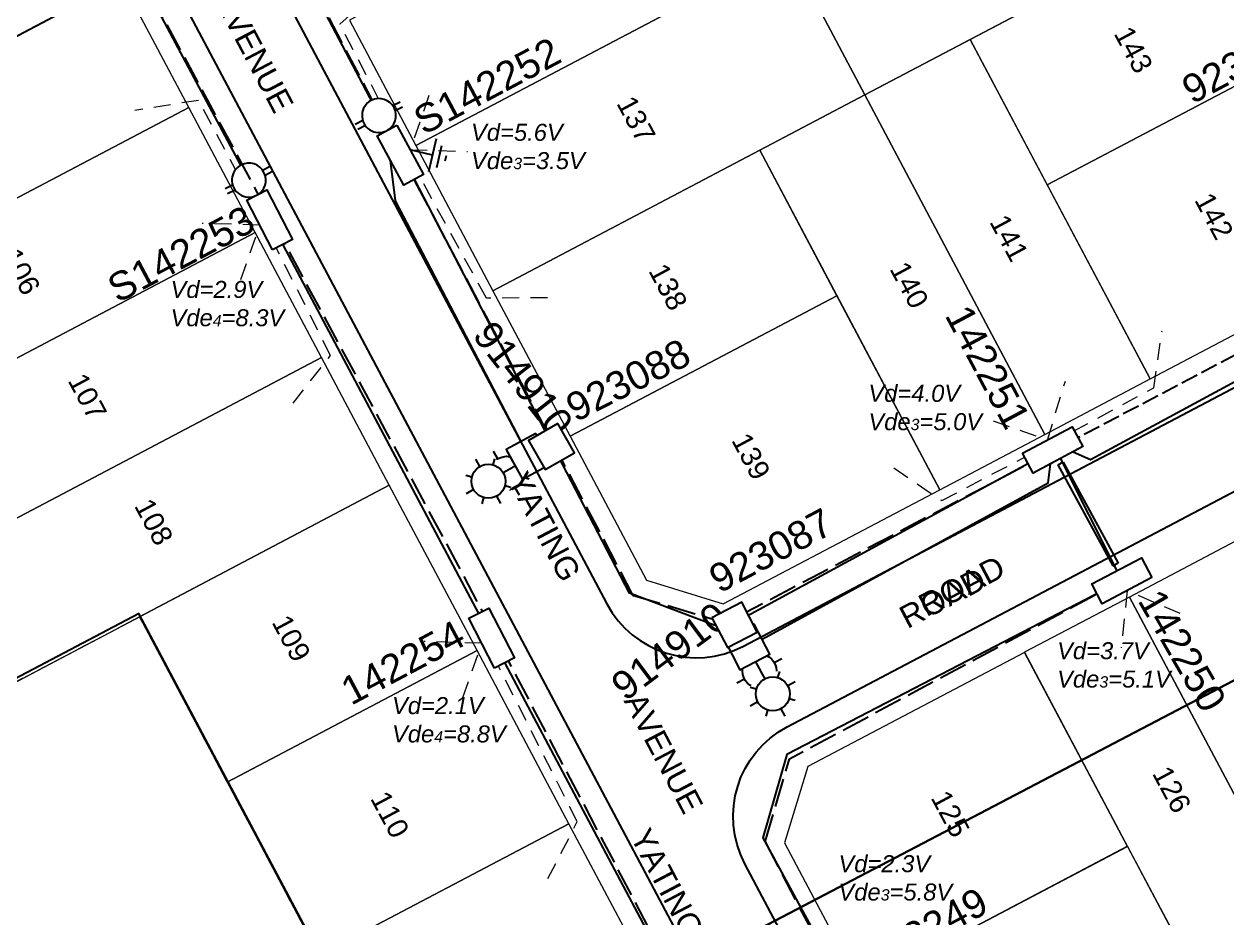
# Model space of a CAD drawing. Header units: metres. Extents: x 303173 to 305738, y 6269065 to 6269981.
# Drawn here: x 303763.8 to 303869.9, y 6269640.5 to 6269719.4 of the extents above; entities that cross this region are included whole.
import ezdxf
from ezdxf.enums import TextEntityAlignment as Align

# ---------------------------------------------------------------- set-up
doc = ezdxf.new("R2010")
doc.units = ezdxf.units.M
for name, pattern in [('Cable Exist UG', [8.2, 4, -1.2, 1.8, -1.2]), ('Dash', [5, 3, -2]), ('IE Trench LV', [6.5, 5, -1.5]), ('IECLROU40', [4, 2.5, -1.5])]:
    doc.linetypes.add(name, pattern=pattern)
doc.layers.add('_User kerb', color=7, linetype='Continuous', transparency=0.4)
for name, color, linetype in [('_User_service', 7, 'Continuous'), ('_User_SL_COLUMN', 7, 'Continuous'), ('Duct_SP_NEW', 7, 'Continuous'), ('Equip_LV_NEW', 7, 'Continuous'), ('Equip_SP_SL_NEW', 7, 'Continuous'), ('Mains_LV_NEW_T84', 7, 'Continuous'), ('Mains_SL_NEW_R6', 7, 'Continuous'), ('Notes', 7, 'Continuous'), ('Notes_HV_MISC', 7, 'Continuous'), ('Notes_LV_MISC', 7, 'Continuous'), ('SupportsUG_SP_LV_NEW', 7, 'Continuous'), ('SupportsUG_SP_LV_SL_NEW', 7, 'Continuous'), ('Trench_SP_NEW', 7, 'Continuous')]:
    doc.layers.add(name, color=color, linetype=linetype)
doc.layers.add('Cadastre Developer_SP_NEW', color=7, linetype='Continuous', lineweight=5)
doc.layers.add('Cadastre Land Parcels_SP_EXT', color=7, linetype='Continuous', lineweight=5, transparency=0.7)
doc.layers.add('Features_HIDE', color=7, linetype='Continuous', plot=False)
doc.styles.add('iecARIAL', font='arial.ttf', dxfattribs={"height": 2})
doc.styles.add('LotNum', font='isocp.shx', dxfattribs={"height": 1.8})
doc.styles.add('POLE_LABEL', font='arial.ttf')
doc.styles.add('SL_LABEL', font='arial.ttf')
doc.styles.get("Standard").update_dxf_attribs({"font": 'arial.ttf'})
doc.linetypes.add('Cable 4', pattern='A,5.25,-0.1,["o",Standard,S=2,R=0,X=1.2,Y=-0.7],-4', length=9.35)
doc.linetypes.add('Cable New UG', pattern='A,7,-0.25,["x",Standard,S=2,R=0,X=0.2,Y=-0.8],-2.1', length=9.35)

# ---------------------------------------------------------------- blocks, each defined once
blk = doc.blocks.new('*U106')
blk.add_line((0, 0), (0, 0))
at = {"style": 'SL_LABEL'}
for tag, height, flags, p in [('ASSET_NUM', 2.5, 8, (2, 2)), ('STREET_CODE', 0.2, 9, (0, -0.2))]:
    blk.add_attdef(tag, text='', height=height, dxfattribs=dict(at, flags=flags)).set_placement(p, align=Align.MIDDLE_LEFT)
for tag, p, flags in [('Z', (0, 0), 1), ('OPERATED_BY', (0, -9.61), 9)]:
    blk.add_attdef(tag, p, '', height=0.2, dxfattribs=dict(flags=flags))
at = {"flags": 9}
for tag, p in [('CONSTRUCTED_VOLTAGE', (0, -0.4)), ('CONTROL_TYPE', (0, -0.6)), ('LANTERN_PURPOSE', (0, -0.8)), ('LANTERN_TYPE', (0, -1)), ('OPERATING_VOLTAGE', (0, -1.4)), ('ORIENTATION', (0, -1.6)), ('NO_PHASES', (0, -1.2)), ('LREMOVE', (0, -7.6)), ('LREPLACE', (0, -7.8)), ('LTYPE', (0, -8)), ('LTYPEVOCAB', (0, -8.2)), ('LEGEND', (0, -8.4)), ('SUBURB', (0, -8.6)), ('STREETNAME', (0, -8.8)), ('LOCATION', (0, -9)), ('NOTES', (0, -9.2)), ('MAINTAINED_BY', (0, -9.86))]:
    blk.add_attdef(tag, text='', height=0.2, dxfattribs=at).set_placement(p, align=Align.MIDDLE_LEFT)
blk.add_wipeout([(-1.01, -6.79), (-2.34, -5.8), (-2.91, -4.24), (-1.91, -2.91), (-0.33, -2.24), (0.98, -3.34), (1.54, -4.9), (0.55, -6.23)])
for p, q in [((0, 0), (-0.46, -3.09)), ((-1.91, -2.91), (-1.57, -3.36)), ((-2.16, -4.35), (-2.91, -4.24)), ((0.98, -3.34), (0.52, -3.68)), ((1.54, -4.9), (0.8, -4.79)), ((-2.34, -5.8), (-1.89, -5.46)), ((-0.9, -6.05), (-1.01, -6.79)), ((0.55, -6.23), (0.21, -5.77))]:
    blk.add_line(p, q)
blk.add_circle((-0.68, -4.57), 1.5)
for tag, height, flags, p in [('OWNED_BY', 0.2, 9, (0, -1.8)), ('STATE', 0.2, 9, (0, -2)), ('USAGE', 0.2, 9, (0, -2.2)), ('LNUMBER', 2.5, 8, (1.2, -2.8)), ('CEXIST', 0.2, 9, (0, -2.4)), ('CNEW', 0.2, 9, (0, -2.6)), ('CNUMBER', 0.2, 9, (0, -2.8)), ('CREMOVE', 0.2, 9, (0, -3)), ('CREPLACE', 0.2, 9, (0, -3.2)), ('LKINGHEIGHT', 0.2, 9, (0, -3.4)), ('LBRACKET', 0.2, 9, (0, -3.6)), ('LBRACKETVOCAB', 0.2, 9, (0, -3.8)), ('LCATEGORY', 0.2, 9, (0, -4)), ('LCHARGE1', 0.2, 9, (0, -4.2)), ('LCHARGE1PERCENT', 0.2, 9, (0, -4.4)), ('LCHARGE2', 0.2, 9, (0, -4.6)), ('LCHARGE2PERCENT', 0.2, 9, (0, -4.8)), ('LCHARGE3', 0.2, 9, (0, -5)), ('LCHARGE3PERCENT', 0.2, 9, (0, -5.2)), ('LEXIST', 0.2, 9, (0, -5.4)), ('LLAMP', 0.2, 9, (0, -5.6)), ('LLAMPVOCAB', 0.2, 9, (0, -5.8)), ('LMAST', 0.2, 9, (0, -6)), ('LMASTVOCAB', 0.2, 9, (0, -6.2)), ('LNEW', 0.2, 9, (0, -6.4)), ('LANTNUMBER', 0.2, 9, (0, -6.6)), ('LOUTREACH', 0.2, 9, (0, -7)), ('LOUTREACHVOCAB', 0.2, 9, (0, -7.2)), ('LRATECODE', 0.2, 9, (0, -7.4))]:
    blk.add_attdef(tag, text='', height=height, dxfattribs=dict(flags=flags)).set_placement(p, align=Align.MIDDLE_LEFT)
blk = doc.blocks.new('*U107')
blk.add_wipeout([(3.24, 1.91), (2.32, -2.96), (0.38, -2.59), (1.29, 2.27)])
at = {"lineweight": -3}
blk.add_lwpolyline([(3.24, 1.91), (2.32, -2.96), (0.38, -2.59), (1.29, 2.27)], close=True, dxfattribs=at)
for tag, height, flags, p in [('ASSET_NUM', 2.5, 8, (2, 4)), ('STREET_CODE', 0.2, 9, (1.5, 2)), ('OWNED_BY', 0.2, 9, (1.5, 1.8)), ('OPERATED_BY', 0.2, 9, (1.5, 1.6)), ('STATE', 0.2, 9, (1.5, 1.2)), ('SUPPORT_TYPE', 0.2, 9, (1.5, 1)), ('MAINTAINED_BY', 0.2, 9, (1.5, 1.4)), ('SUBURB', 0.2, 9, (1.5, 0.2)), ('STREETNAME', 0.2, 9, (1.5, 0)), ('USAGE', 0.2, 9, (1.5, 0.8)), ('LEGEND', 0.2, 9, (1.5, 0.6)), ('PARENT', 0.2, 9, (1.5, 0.4)), ('Z', 0.2, 1, (1.5, -0.6)), ('LOCATION', 0.2, 9, (1.5, -0.2)), ('NOTES', 0.2, 9, (1.5, -0.4))]:
    blk.add_attdef(tag, text='', height=height, dxfattribs=dict(flags=flags)).set_placement(p, align=Align.MIDDLE_LEFT)
blk = doc.blocks.new('COLUMN_NEW')
for tag, flags, p in [('LOCATION', 9, (1.5, -2.2)), ('Z', 1, (1.5, -2.8)), ('NOTES', 9, (1.5, -2.4)), ('LABEL_ALIGNMENT', 9, (1.5, -2.6))]:
    blk.add_attdef(tag, text='', height=0.2, dxfattribs=dict(flags=flags)).set_placement(p, align=Align.MIDDLE_LEFT)
blk.add_wipeout([(-1.485, -1.485), (1.485, -1.485), (1.485, 1.485), (-1.485, 1.485)])
at = {"lineweight": -3}
blk.add_lwpolyline([(-1.485, -1.485), (1.485, -1.485), (1.485, 1.485), (-1.485, 1.485)], close=True, dxfattribs=at)
for tag, height, flags, p in [('ASSET_NUM', 2.5, 8, (2, 2)), ('STREET_CODE', 0.2, 9, (1.5, 0)), ('OWNED_BY', 0.2, 9, (1.5, -0.4)), ('OPERATED_BY', 0.2, 9, (1.5, -0.6)), ('STATE', 0.2, 9, (1.5, -1)), ('COLUMN_TYPE', 0.2, 9, (1.5, -0.2)), ('MAINTAINED_BY', 0.2, 9, (1.5, -0.8)), ('SUBURB', 0.2, 9, (1.5, -1.8)), ('STREETNAME', 0.2, 9, (1.5, -2)), ('USAGE', 0.2, 9, (1.5, -1.2)), ('LEGEND', 0.2, 9, (1.5, -1.4)), ('PARENT', 0.2, 9, (1.5, -1.6))]:
    blk.add_attdef(tag, text='', height=height, dxfattribs=dict(flags=flags)).set_placement(p, align=Align.MIDDLE_LEFT)
at = {"style": 'POLE_LABEL', "flags": 9}
blk.add_attdef('STRUCTURE_PLANT_NUMBER', text='', height=0.2, dxfattribs=at).set_placement((1.5, 0.242), align=Align.MIDDLE_LEFT)
blk = doc.blocks.new('*U115')
blk.add_wipeout([(3.41, 1.87), (2.48, -2.99), (0.54, -2.62), (1.47, 2.24)])
at = {"lineweight": -3}
blk.add_lwpolyline([(3.41, 1.87), (2.48, -2.99), (0.54, -2.62), (1.47, 2.24)], close=True, dxfattribs=at)
for tag, height, flags, p in [('ASSET_NUM', 2.5, 8, (2, 4)), ('STREET_CODE', 0.2, 9, (1.5, 2)), ('OWNED_BY', 0.2, 9, (1.5, 1.8)), ('OPERATED_BY', 0.2, 9, (1.5, 1.6)), ('STATE', 0.2, 9, (1.5, 1.2)), ('SUPPORT_TYPE', 0.2, 9, (1.5, 1)), ('MAINTAINED_BY', 0.2, 9, (1.5, 1.4)), ('SUBURB', 0.2, 9, (1.5, 0.2)), ('STREETNAME', 0.2, 9, (1.5, 0)), ('USAGE', 0.2, 9, (1.5, 0.8)), ('LEGEND', 0.2, 9, (1.5, 0.6)), ('PARENT', 0.2, 9, (1.5, 0.4)), ('Z', 0.2, 1, (1.5, -0.6)), ('LOCATION', 0.2, 9, (1.5, -0.2)), ('NOTES', 0.2, 9, (1.5, -0.4))]:
    blk.add_attdef(tag, text='', height=height, dxfattribs=dict(flags=flags)).set_placement(p, align=Align.MIDDLE_LEFT)
blk = doc.blocks.new('*U109')
for tag, height, flags, p in [('ASSET_NUM', 2.5, 8, (2, 4)), ('STREET_CODE', 0.2, 9, (1.5, 2)), ('OWNED_BY', 0.2, 9, (1.5, 1.8)), ('OPERATED_BY', 0.2, 9, (1.5, 1.6)), ('STATE', 0.2, 9, (1.5, 1.2)), ('SUPPORT_TYPE', 0.2, 9, (1.5, 1)), ('MAINTAINED_BY', 0.2, 9, (1.5, 1.4)), ('SUBURB', 0.2, 9, (1.5, 0.2)), ('STREETNAME', 0.2, 9, (1.5, 0)), ('USAGE', 0.2, 9, (1.5, 0.8)), ('LEGEND', 0.2, 9, (1.5, 0.6)), ('PARENT', 0.2, 9, (1.5, 0.4)), ('Z', 0.2, 1, (1.5, -0.6)), ('LOCATION', 0.2, 9, (1.5, -0.2)), ('NOTES', 0.2, 9, (1.5, -0.4))]:
    blk.add_attdef(tag, text='', height=height, dxfattribs=dict(flags=flags)).set_placement(p, align=Align.MIDDLE_LEFT)
blk.add_wipeout([(-3.44, -1.81), (-2.43, 3.04), (-0.49, 2.63), (-1.5, -2.21)])
at = {"lineweight": -3}
blk.add_lwpolyline([(-3.44, -1.81), (-2.43, 3.04), (-0.49, 2.63), (-1.5, -2.21)], close=True, dxfattribs=at)
blk = doc.blocks.new('*U112')
for tag, height, flags, p in [('ASSET_NUM', 2.5, 8, (2, 4)), ('STREET_CODE', 0.2, 9, (1.5, 2)), ('OWNED_BY', 0.2, 9, (1.5, 1.8)), ('OPERATED_BY', 0.2, 9, (1.5, 1.6)), ('STATE', 0.2, 9, (1.5, 1.2)), ('SUPPORT_TYPE', 0.2, 9, (1.5, 1)), ('MAINTAINED_BY', 0.2, 9, (1.5, 1.4)), ('SUBURB', 0.2, 9, (1.5, 0.2)), ('USAGE', 0.2, 9, (1.5, 0.8)), ('LEGEND', 0.2, 9, (1.5, 0.6)), ('PARENT', 0.2, 9, (1.5, 0.4))]:
    blk.add_attdef(tag, text='', height=height, dxfattribs=dict(flags=flags)).set_placement(p, align=Align.MIDDLE_LEFT)
blk.add_wipeout([(1.83, -3.43), (-3.02, -2.45), (-2.63, -0.51), (2.22, -1.49)])
at = {"lineweight": -3}
blk.add_lwpolyline([(1.83, -3.43), (-3.02, -2.45), (-2.63, -0.51), (2.22, -1.49)], close=True, dxfattribs=at)
for tag, flags, p in [('STREETNAME', 9, (1.5, 0)), ('Z', 1, (1.5, -0.6)), ('LOCATION', 9, (1.5, -0.2)), ('NOTES', 9, (1.5, -0.4))]:
    blk.add_attdef(tag, text='', height=0.2, dxfattribs=dict(flags=flags)).set_placement(p, align=Align.MIDDLE_LEFT)
blk = doc.blocks.new('*U113')
for tag, flags, p in [('Z', 1, (1.5, -0.6)), ('LOCATION', 9, (1.5, -0.2)), ('NOTES', 9, (1.5, -0.4))]:
    blk.add_attdef(tag, text='', height=0.2, dxfattribs=dict(flags=flags)).set_placement(p, align=Align.MIDDLE_LEFT)
blk.add_wipeout([(-1.85, 3.42), (3.01, 2.47), (2.63, 0.52), (-2.23, 1.48)])
at = {"lineweight": -3}
blk.add_lwpolyline([(-1.85, 3.42), (3.01, 2.47), (2.63, 0.52), (-2.23, 1.48)], close=True, dxfattribs=at)
for tag, height, flags, p in [('ASSET_NUM', 2.5, 8, (2, 4)), ('STREET_CODE', 0.2, 9, (1.5, 2)), ('OWNED_BY', 0.2, 9, (1.5, 1.8)), ('OPERATED_BY', 0.2, 9, (1.5, 1.6)), ('STATE', 0.2, 9, (1.5, 1.2)), ('SUPPORT_TYPE', 0.2, 9, (1.5, 1)), ('MAINTAINED_BY', 0.2, 9, (1.5, 1.4)), ('SUBURB', 0.2, 9, (1.5, 0.2)), ('STREETNAME', 0.2, 9, (1.5, 0)), ('USAGE', 0.2, 9, (1.5, 0.8)), ('LEGEND', 0.2, 9, (1.5, 0.6)), ('PARENT', 0.2, 9, (1.5, 0.4))]:
    blk.add_attdef(tag, text='', height=height, dxfattribs=dict(flags=flags)).set_placement(p, align=Align.MIDDLE_LEFT)
blk = doc.blocks.new('*U133')
for tag, p, flags in [('ORIENTATION', (0, 0), 9), ('Z', (0, 0), 1), ('USAGE', (0, -0.2), 9), ('NOTES', (0, -0.4), 9)]:
    blk.add_attdef(tag, p, '', height=0.2, dxfattribs=dict(flags=flags))
blk.add_wipeout([(-3.47, 0.22), (-3.65, 0.25), (-3.84, 0.25), (-4.03, 0.23), (-4.21, 0.18), (-4.38, 0.12), (-4.55, 0.03), (-4.7, -0.08), (-4.84, -0.2), (-4.96, -0.35), (-5.07, -0.5), (-5.15, -0.67), (-5.21, -0.85), (-5.25, -1.03), (-5.26, -1.22), (-5.25, -1.41), (-5.22, -1.59), (-5.17, -1.77), (-5.09, -1.94), (-4.99, -2.1), (-4.87, -2.25), (-4.74, -2.38), (-4.59, -2.49), (-4.43, -2.59), (-4.25, -2.66), (-4.07, -2.71), (-3.89, -2.73), (-3.7, -2.74), (-3.51, -2.72), (-3.33, -2.67), (-3.15, -2.61), (-2.99, -2.52), (-2.83, -2.41), (-2.7, -2.28), (-2.57, -2.14), (-2.47, -1.98), (-2.39, -1.82), (-2.33, -1.64), (-2.29, -1.45), (-2.28, -1.27), (-2.28, -1.08), (-2.32, -0.89), (-2.37, -0.72), (-2.45, -0.54), (-2.55, -0.38), (-2.66, -0.24), (-2.8, -0.11), (-2.95, 0.01), (-3.11, 0.1), (-3.29, 0.17)])
for p, q in [((-2.57, -0.36), (-1.9, -0.02)), ((-2.34, -0.8), (-1.68, -0.46)), ((-5.2, -1.69), (-5.86, -2.03)), ((-4.97, -2.13), (-5.64, -2.47))]:
    blk.add_line(p, q)
blk.add_lwpolyline([(-3.09, -2.58, 1), (-4.45, 0.09, 1)], format="xyb", close=True)
blk = doc.blocks.new('Earth')
for p, q in [((0, -2.04), (0, 0)), ((-1.5, -2.04), (1.5, -2.04)), ((-1, -2.64), (1, -2.64)), ((-0.25, -3.24), (0.25, -3.24))]:
    blk.add_line(p, q)

msp = doc.modelspace()

# ---------------------------------------------------------------- linework, layer by layer
at = {"layer": '_User_service', "color": 170, "linetype": 'Dash', "lineweight": 9, "ltscale": 0.5}
for points in [[(303809.94, 6269695.21), (303804.56, 6269695.17), (303797.4, 6269708.21), (303791.64, 6269719.33), (303796.75, 6269723.9)], [(303787.5, 6269685.91), (303790.8, 6269690.1), (303784.99, 6269701.66), (303779.17, 6269712.62), (303773.53, 6269711.73)], [(303799.49, 6269713.06), (303797.83, 6269708.26), (303802.9, 6269708.11)], [(303782.9, 6269696.81), (303784.56, 6269701.62), (303779.49, 6269701.76)], [(303840.49, 6269680.19), (303844.74, 6269677.3), (303854.09, 6269682.22), (303863.44, 6269687.25), (303864.17, 6269692.29)], [(303849.26, 6269684.34), (303854.05, 6269682.65), (303855.64, 6269687.84)], [(303802.48, 6269659.92), (303804.14, 6269664.72), (303799.07, 6269664.87)], [(303809.99, 6269643.95), (303812.58, 6269648.98), (303804.57, 6269664.77)]]:
    msp.add_lwpolyline(points, dxfattribs=at)
at = {"layer": 'Cadastre Developer_SP_NEW', "flags": 128}
for points in [[(303837.96, 6269713.1), (303870.77, 6269730.38), (303863.98, 6269743.21), (303831.15, 6269725.93), (303837.96, 6269713.1)], [(303798.34, 6269708.64), (303831.15, 6269725.93), (303825.29, 6269736.97), (303792.48, 6269719.69), (303798.34, 6269708.64)], [(303854.04, 6269705.16), (303877.58, 6269717.55), (303870.77, 6269730.38), (303847.24, 6269717.99), (303854.04, 6269705.16)], [(303805.14, 6269695.82), (303837.96, 6269713.1), (303831.15, 6269725.93), (303798.34, 6269708.64), (303805.14, 6269695.82)], [(303745.11, 6269694.53), (303778.29, 6269712), (303772.36, 6269723.18), (303739.25, 6269705.57), (303745.11, 6269694.53)], [(303853.84, 6269683.15), (303863.13, 6269688.04), (303847.24, 6269717.99), (303837.96, 6269713.1), (303853.84, 6269683.15)], [(303863.13, 6269688.04), (303882.23, 6269698.1), (303884.31, 6269704.85), (303877.58, 6269717.55), (303854.04, 6269705.16), (303863.13, 6269688.04)], [(303844.56, 6269678.26), (303853.84, 6269683.15), (303837.96, 6269713.1), (303828.68, 6269708.21), (303844.56, 6269678.26)], [(303750.97, 6269683.49), (303784.15, 6269700.96), (303778.29, 6269712), (303745.11, 6269694.53), (303750.97, 6269683.49)], [(303811.95, 6269682.99), (303835.48, 6269695.38), (303828.68, 6269708.21), (303805.14, 6269695.82), (303811.95, 6269682.99)], [(303756.83, 6269672.45), (303790.01, 6269689.92), (303784.15, 6269700.96), (303750.97, 6269683.49), (303756.83, 6269672.45)], [(303818.69, 6269670.29), (303825.46, 6269668.2), (303844.56, 6269678.26), (303835.48, 6269695.38), (303811.95, 6269682.99), (303818.69, 6269670.29)], [(303762.81, 6269661.18), (303795.99, 6269678.66), (303790.01, 6269689.92), (303756.83, 6269672.45), (303762.81, 6269661.18)], [(303781.7, 6269652.46), (303803.73, 6269664.07), (303795.99, 6269678.66), (303773.96, 6269667.05), (303781.7, 6269652.46)], [(303877.2, 6269638.86), (303886.48, 6269643.75), (303870.59, 6269673.69), (303861.31, 6269668.8), (303877.2, 6269638.86)], [(303867.91, 6269633.97), (303877.2, 6269638.86), (303861.31, 6269668.8), (303852.03, 6269663.92), (303867.91, 6269633.97)], [(303789.81, 6269637.19), (303811.84, 6269648.79), (303803.73, 6269664.07), (303781.7, 6269652.46), (303789.81, 6269637.19)], [(303837.59, 6269634.41), (303861.11, 6269646.8), (303852.03, 6269663.9), (303832.93, 6269653.84), (303830.85, 6269647.1), (303837.59, 6269634.41)], [(303797.55, 6269622.59), (303819.58, 6269634.2), (303811.84, 6269648.79), (303789.81, 6269637.19), (303797.55, 6269622.59)], [(303844.39, 6269621.58), (303867.93, 6269633.98), (303861.13, 6269646.81), (303837.59, 6269634.41), (303844.39, 6269621.58)]]:
    msp.add_lwpolyline(points, dxfattribs=at)
at = {"layer": 'Cadastre Developer_SP_NEW', "linetype": 'IECLROU40', "flags": 128}
msp.add_lwpolyline([(303752.96, 6269599.89), (303797.55, 6269622.59), (303773.96, 6269667.05), (303729.63, 6269643.71), (303752.96, 6269599.89)], dxfattribs=at)
msp.add_lwpolyline([(303752.96, 6269599.89), (303797.55, 6269622.59), (303773.96, 6269667.05), (303729.63, 6269643.71), (303752.96, 6269599.89)], dxfattribs=at)
at = {"layer": 'Cadastre Land Parcels_SP_EXT', "linetype": 'Continuous'}
for points in [[(303772.46, 6269723.23), (303768.24, 6269731.17), (303761.46, 6269733.24), (303732.7, 6269718.04), (303739.28, 6269705.67), (303772.46, 6269723.23)], [(303797.55, 6269622.59), (303773.97, 6269667.06), (303729.63, 6269643.71), (303752.96, 6269599.89), (303797.55, 6269622.59)]]:
    msp.add_lwpolyline(points, close=True, dxfattribs=at)
at = {"layer": 'Duct_SP_NEW'}
for p, q in [((303854.97, 6269680.45), (303855.2, 6269680.58)), ((303854.97, 6269680.45), (303859.83, 6269671.54)), ((303855.43, 6269680.7), (303855.2, 6269680.58)), ((303855.43, 6269680.7), (303860.29, 6269671.78)), ((303859.83, 6269671.54), (303860.06, 6269671.66)), ((303860.29, 6269671.78), (303860.06, 6269671.66))]:
    msp.add_line(p, q, dxfattribs=at)
at = {"layer": 'Features_HIDE', "linetype": 'Continuous'}
for points in [[(303913.42, 6269683.89), (303887.23, 6269732.78), (303866.29, 6269772.89), (303852.26, 6269765.47), (303819.44, 6269748.1), (303786.62, 6269730.73), (303772.46, 6269723.23), (303739.28, 6269705.67), (303706.07, 6269688.1), (303729.52, 6269643.99), (303773.86, 6269667.34), (303797.34, 6269623.12), (303819.45, 6269634.69), (303913.42, 6269683.89)], [(303884.7, 6269560.94), (303958.15, 6269599.4), (303939.73, 6269634.54), (303913.42, 6269683.89), (303819.45, 6269634.69), (303837.76, 6269600.17), (303771.42, 6269565.19), (303797.87, 6269515.45), (303884.7, 6269560.94)]]:
    msp.add_lwpolyline(points, close=True, dxfattribs=at)
at = {"layer": 'Mains_LV_NEW_T84', "color": 1, "linetype": 'Cable New UG', "ltscale": 0.75, "flags": 128}
for points in [[(303794.86, 6269711.75), (303774.26, 6269751)], [(303783.36, 6269706.03), (303768.57, 6269733.76), (303762.17, 6269735.46), (303739.64, 6269723.71), (303738.06, 6269719.79), (303703.05, 6269700.72), (303701.57, 6269695.01), (303715.31, 6269667.4)]]:
    msp.add_lwpolyline(points, dxfattribs=at)
at = {"layer": 'Mains_SL_NEW_R6', "linetype": 'Cable 4', "ltscale": 0.8, "flags": 128}
msp.add_lwpolyline([(303882.4, 6269694.18), (303857.86, 6269680.89), (303856.33, 6269681.58)], dxfattribs=at)
at = {"layer": 'Trench_SP_NEW', "linetype": 'IE Trench LV', "ltscale": 0.3, "flags": 128}
msp.add_lwpolyline([(303853.85, 6269681.34), (303881.61, 6269695.97), (303883.69, 6269697.12)], dxfattribs=at)
at = {"layer": 'Trench_SP_NEW', "linetype": 'IE Trench LV', "ltscale": 0.5, "flags": 128}
msp.add_lwpolyline([(303829.14, 6269647.2), (303856, 6269596.01)], dxfattribs=at)

# ---------------------------------------------------------------- texts
at = {"layer": 'Cadastre Developer_SP_NEW', "color": 2, "char_height": 1.8, "width": 2.52, "attachment_point": 2, "rotation": 298.2363, "style": 'LotNum'}
for s, insert in [('{\\fArial|b0|i0|c0|p34;\\C256;143}', (303862.45, 6269717.52)), ('{\\fArial|b0|i0|c0|p34;\\C256;137}', (303818.57, 6269711.37)), ('{\\fArial|b0|i0|c0|p34;\\C256;142}', (303869.56, 6269702.84)), ('{\\fArial|b0|i0|c0|p34;\\C256;141}', (303851.48, 6269700.91)), ('{\\fArial|b0|i0|c0|p34;\\C256;106}', (303764.3, 6269697.95)), ('{\\fArial|b0|i0|c0|p34;\\C256;138}', (303821.39, 6269696.59)), ('{\\fArial|b0|i0|c0|p34;\\C256;140}', (303842.67, 6269696.76)), ('{\\fArial|b0|i0|c0|p34;\\C256;107}', (303770.16, 6269686.91)), ('{\\fArial|b0|i0|c0|p34;\\C256;139}', (303828.71, 6269681.64)), ('{\\fArial|b0|i0|c0|p34;\\C256;108}', (303776.02, 6269675.86)), ('{\\fArial|b0|i0|c0|p34;\\C256;109}', (303788.15, 6269665.59)), ('{\\fArial|b0|i0|c0|p34;\\C256;126}', (303865.83, 6269652.25)), ('{\\fArial|b0|i0|c0|p34;\\C256;110}', (303796.85, 6269650.04)), ('{\\fArial|b0|i0|c0|p34;\\C256;125}', (303846.3, 6269650.1))]:
    msp.add_mtext(s, dxfattribs=dict(at, insert=insert))
at = {"layer": 'Notes', "style": 'iecARIAL'}
for s, rotation, p in [('YATING               AVENUE', 297.7793, (303770.24, 6269740.98)), ('ROAD                                   2', 27.7793, (303841.7, 6269665.96))]:
    msp.add_text(s, height=2, rotation=rotation, dxfattribs=at).set_placement(p)
at = {"layer": 'Notes_LV_MISC', "color": 7, "char_height": 1.5, "attachment_point": 1}
for s, insert in [('{\\fArial|b0|i1|c0|p34;\\C5;Vd=5.6V\\C7;\\PVde\\H0.66667x;3\\H1.5x;=3.5V}', (303803.2, 6269710.55)), ('{\\fArial|b0|i1|c0|p34;\\C5;Vd=2.9V\\C7;\\PVde\\H0.66667x;4\\H1.5x;=8.3V}', (303776.69, 6269696.69)), ('{\\fArial|b0|i1|c0|p34;\\C5;Vd=4.0V\\C7;\\PVde\\H0.66667x;3\\H1.5x;=5.0V}', (303838.26, 6269687.52)), ('{\\fArial|b0|i1|c0|p34;\\C5;Vd=3.7V\\C7;\\PVde\\H0.66667x;3\\H1.5x;=5.1V}', (303854.91, 6269664.81)), ('{\\fArial|b0|i1|c0|p34;\\C5;Vd=2.1V\\C7;\\PVde\\H0.66667x;4\\H1.5x;=8.8V}', (303796.23, 6269659.97)), ('{\\fArial|b0|i1|c0|p34;\\C5;Vd=2.3V\\C7;\\PVde\\H0.66667x;3\\H1.5x;=5.8V}', (303835.62, 6269646.02))]:
    msp.add_mtext_dynamic_manual_height_columns(s, width=10.7768, gutter_width=4, heights=[0], dxfattribs=dict(at, insert=insert))

# ---------------------------------------------------------------- next in the draw order: block references
at = {"layer": 'Equip_SP_SL_NEW', "linetype": 'Cable Exist UG'}
for p, rotation in [((303810.3, 6269682.07), 309.1603328140251), ((303826.45, 6269666.34), 36.76751235892331)]:
    msp.add_blockref('*U106', p, dxfattribs=dict(at, rotation=rotation))

# ---------------------------------------------------------------- next in the draw order: linework, layer by layer
at = {"layer": 'Mains_LV_NEW_T84', "color": 3, "linetype": 'Cable New UG', "ltscale": 0.75, "flags": 128}
for points in [[(303854.78, 6269681.88), (303825.5, 6269665.99), (303817.17, 6269669.14), (303798.25, 6269705.61)], [(303854.78, 6269681.88), (303860.63, 6269670.23), (303831.06, 6269654.9), (303828.95, 6269647.54), (303837.61, 6269631.59), (303853.8, 6269605.18), (303866.27, 6269583.57), (303863.57, 6269582.25), (303861.85, 6269585.58)]]:
    msp.add_lwpolyline(points, dxfattribs=at)
at = {"layer": 'Mains_LV_NEW_T84', "color": 5, "linetype": 'Cable New UG', "ltscale": 0.75, "flags": 128}
msp.add_lwpolyline([(303786.61, 6269699.87), (303817.13, 6269642.34), (303843.75, 6269592.26)], dxfattribs=at)
at = {"layer": 'Mains_SL_NEW_R6', "linetype": 'Cable 4', "ltscale": 0.8, "flags": 128}
for points in [[(303807.62, 6269682.51), (303796.54, 6269703.74), (303796.09, 6269707.32)], [(303828.88, 6269665.07), (303854.11, 6269678.86), (303854.34, 6269680.52)]]:
    msp.add_lwpolyline(points, dxfattribs=at)

# ---------------------------------------------------------------- next in the draw order: block references
at = {"layer": '_User_SL_COLUMN'}
for p, rotation in [((303808.75, 6269681.29), 308.0152103505525), ((303827.63, 6269664.32, 6.51), 36.76751235892331)]:
    msp.add_blockref('*U106', p, dxfattribs=dict(at, rotation=rotation))
at = {"layer": 'SupportsUG_SP_LV_NEW'}
ref = msp.add_blockref('*U115', (303834.67, 6269632.81), dxfattribs=dict(at, rotation=39.17683109592848))
ref.add_attrib('ASSET_NUM', '142249', dxfattribs={"layer": '0', "height": 2.5, "rotation": 28}).set_placement((303838.17, 6269636.71), align=Align.MIDDLE_LEFT)

# ---------------------------------------------------------------- next in the draw order: block references
at = {"layer": '_User_SL_COLUMN'}
ref = msp.add_blockref('COLUMN_NEW', (303808.33, 6269681.21), dxfattribs=dict(at, rotation=208.6867426497154))
ref.add_attrib('ASSET_NUM', '914910', dxfattribs={"layer": 'Features_HIDE', "height": 2.5, "rotation": 308.0152}).set_placement((303804.23, 6269692.63), align=Align.MIDDLE_LEFT)
ref = msp.add_blockref('COLUMN_NEW', (303827.56, 6269664.39, 6.51), dxfattribs=dict(at, rotation=297.4390446580863))
ref.add_attrib('ASSET_NUM', '914910', dxfattribs={"layer": 'Features_HIDE', "height": 2.5, "rotation": 36.7675}).set_placement((303816.05, 6269660.54, 6.51), align=Align.MIDDLE_LEFT)

# ---------------------------------------------------------------- next in the draw order: texts
at = {"layer": 'Notes_LV_MISC', "style": 'iecARIAL'}
msp.add_text('YATING               AVENUE', height=2, rotation=297.7793, dxfattribs=at).set_placement((303817.2, 6269647.68))

# ---------------------------------------------------------------- next in the draw order: linework, layer by layer
at = {"layer": 'Trench_SP_NEW', "linetype": 'IE Trench LV', "ltscale": 0.5, "flags": 128}
for points in [[(303784.58, 6269731.4), (303811.46, 6269680.4), (303817.46, 6269668.97)], [(303829.14, 6269647.2), (303831.3, 6269654.52), (303858.43, 6269669.08)]]:
    msp.add_lwpolyline(points, dxfattribs=at)

# ---------------------------------------------------------------- next in the draw order: block references
at = {"layer": '_User_SL_COLUMN'}
ref = msp.add_blockref('COLUMN_NEW', (303808.33, 6269681.21), dxfattribs=dict(at, rotation=208.6867426497154))
ref.add_attrib('ASSET_NUM', '914910', dxfattribs={"layer": 'Features_HIDE', "height": 2.5, "rotation": 308.0152}).set_placement((303804.23, 6269692.63), align=Align.MIDDLE_LEFT)
ref = msp.add_blockref('COLUMN_NEW', (303827.56, 6269664.39, 6.51), dxfattribs=dict(at, rotation=297.4390446580863))
ref.add_attrib('ASSET_NUM', '914910', dxfattribs={"layer": 'Features_HIDE', "height": 2.5, "rotation": 36.7675}).set_placement((303816.05, 6269660.54, 6.51), align=Align.MIDDLE_LEFT)
at = {"layer": 'Equip_LV_NEW', "linetype": 'Cable New UG'}
for p in [(303798.85, 6269712.52), (303787.37, 6269706.83)]:
    msp.add_blockref('*U133', p, dxfattribs=at)
at = {"layer": 'SupportsUG_SP_LV_NEW'}
ref = msp.add_blockref('*U112', (303859.69, 6269672.01), dxfattribs=dict(at, rotation=39.17683109592848))
ref.add_attrib('ASSET_NUM', '142250', dxfattribs={"layer": '0', "height": 2.5, "rotation": 300}).set_placement((303863.05, 6269669.12), align=Align.MIDDLE_LEFT)

# ---------------------------------------------------------------- next in the draw order: linework, layer by layer
at = {"layer": '_User_service', "color": 170, "linetype": 'Dash', "lineweight": 9, "ltscale": 0.5}
msp.add_lwpolyline([(303865.76, 6269667.33), (303861.1, 6269669.36), (303860.56, 6269664.31)], dxfattribs=at)
at = {"layer": 'Trench_SP_NEW', "linetype": 'IE Trench LV', "ltscale": 0.5, "flags": 128}
msp.add_lwpolyline([(303817.46, 6269668.97), (303825.66, 6269666.52), (303853.18, 6269680.99), (303853.85, 6269681.34)], dxfattribs=at)

# ---------------------------------------------------------------- next in the draw order: block references
at = {"layer": 'Notes_LV_MISC', "rotation": 76.81580292073822}
msp.add_blockref('Earth', (303797.83, 6269708.26), dxfattribs=at)

# ---------------------------------------------------------------- next in the draw order: texts
at = {"layer": 'Notes_LV_MISC', "style": 'iecARIAL'}
msp.add_text('ROAD                                   2', height=2, rotation=27.7793, dxfattribs=at).set_placement((303843.38, 6269667.01))

# ---------------------------------------------------------------- next in the draw order: block references
at = {"layer": 'SupportsUG_SP_LV_NEW'}
ref = msp.add_blockref('*U107', (303795.34, 6269706.91), dxfattribs=dict(at, rotation=39.17683109592848))
ref.add_attrib('ASSET_NUM', 'S142252', dxfattribs={"layer": '0', "height": 2.5, "rotation": 28}).set_placement((303798.44, 6269710.62), align=Align.MIDDLE_LEFT)
ref = msp.add_blockref('*U113', (303855.46, 6269680), dxfattribs=dict(at, rotation=39.17683109592848))
ref.add_attrib('ASSET_NUM', '142251', dxfattribs={"layer": '0', "height": 2.5, "rotation": 298}).set_placement((303846.06, 6269694.25), align=Align.MIDDLE_LEFT)
at = {"layer": 'SupportsUG_SP_LV_SL_NEW'}
ref = msp.add_blockref('COLUMN_NEW', (303810.3, 6269682.07), dxfattribs=dict(at, rotation=209.831865113188))
ref.add_attrib('ASSET_NUM', '923088', dxfattribs={"layer": 'Notes', "height": 2.5, "rotation": 27}).set_placement((303811.86, 6269685.3), align=Align.MIDDLE_LEFT)
ref = msp.add_blockref('COLUMN_NEW', (303826.45, 6269666.34), dxfattribs=dict(at, rotation=297.4390446580863))
ref.add_attrib('ASSET_NUM', '923087', dxfattribs={"layer": 'Notes', "height": 2.5, "rotation": 28}).set_placement((303824.51, 6269670.18), align=Align.MIDDLE_LEFT)

# ---------------------------------------------------------------- next in the draw order: linework, layer by layer
at = {"layer": '_User kerb', "transparency": 33554585, "elevation": -50.16}
msp.add_lwpolyline([(303783.09, 6269728.67), (303815.18, 6269668.2, 0.411767), (303827.23, 6269664.46), (303884.45, 6269694.61, 0.399189), (303887.77, 6269706.49), (303855.73, 6269766.9)], format="xyb", dxfattribs=at)
at = {"layer": '_User kerb', "transparency": 33554585}
msp.add_lwpolyline([(303700.76, 6269685.28), (303782.86, 6269530.59, 0.416036), (303795.01, 6269526.91), (303854.27, 6269558.12, 0.417613), (303857.97, 6269570.3), (303775.93, 6269724.87)], format="xyb", dxfattribs=at)
at = {"layer": '_User kerb', "transparency": 33554585, "elevation": 2.73}
msp.add_lwpolyline([(303831.1, 6269657.35), (303887.88, 6269687.25, -0.412849), (303899.95, 6269683.52), (303937.75, 6269612.22, -0.399187), (303934.44, 6269600.35), (303877.27, 6269570.23, -0.411183), (303865.2, 6269573.95), (303827.35, 6269645.27, -0.413543)], format="xyb", close=True, dxfattribs=at)
at = {"layer": 'Trench_SP_NEW', "linetype": 'IE Trench LV', "ltscale": 0.5, "flags": 128}
msp.add_lwpolyline([(303732.83, 6269719.93), (303760.86, 6269734.73), (303769.47, 6269732.07), (303802.08, 6269671.54), (303844.97, 6269589.91)], dxfattribs=at)

# ---------------------------------------------------------------- next in the draw order: texts
at = {"layer": 'Notes_HV_MISC', "style": 'iecARIAL'}
msp.add_text('YATING               AVENUE', height=2, rotation=297.7793, dxfattribs=at).set_placement((303806.37, 6269679.15))

# ---------------------------------------------------------------- next in the draw order: block references
at = {"layer": 'SupportsUG_SP_LV_NEW'}
ref = msp.add_blockref('*U109', (303787.22, 6269703), dxfattribs=dict(at, rotation=39.17683109592848))
ref.add_attrib('ASSET_NUM', 'S142253', dxfattribs={"layer": '0', "height": 2.5, "rotation": 28}).set_placement((303771.43, 6269695.79), align=Align.MIDDLE_LEFT)
ref = msp.add_blockref('*U109', (303806.81, 6269666.1), dxfattribs=dict(at, rotation=39.17683109592848))
ref.add_attrib('ASSET_NUM', '142254', dxfattribs={"layer": '0', "height": 2.5, "rotation": 28}).set_placement((303792.03, 6269660.29), align=Align.MIDDLE_LEFT)
at = {"layer": 'SupportsUG_SP_LV_SL_NEW'}
ref = msp.add_blockref('COLUMN_NEW', (303879.35, 6269718.42), dxfattribs=dict(at, rotation=26.88644705082636))
ref.add_attrib('ASSET_NUM', '923079', dxfattribs={"layer": 'Notes', "height": 2.5, "rotation": 28}).set_placement((303866.23, 6269713.34), align=Align.MIDDLE_LEFT)

doc.saveas('drawing.dxf')
